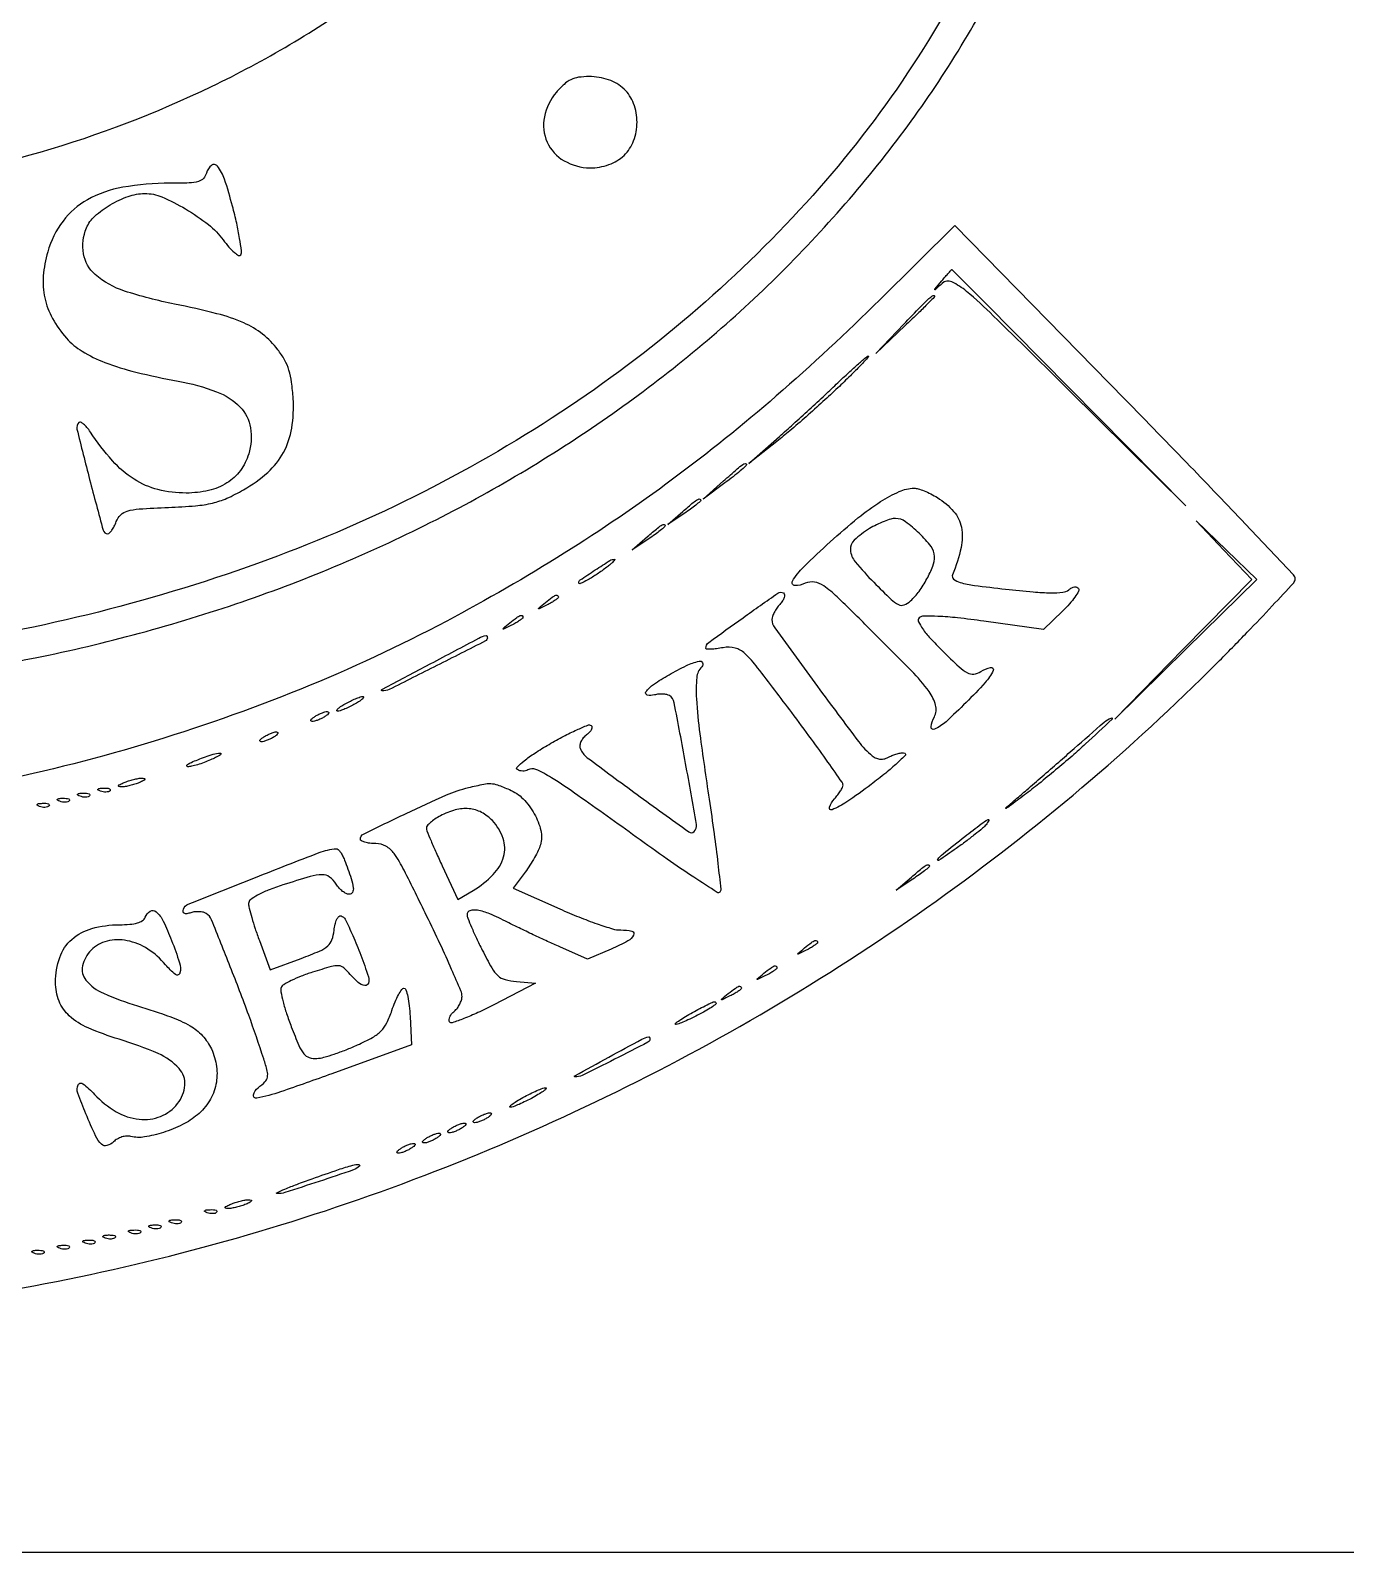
# Model space of a CAD drawing. Extents: x 0 to 312, y -4 to 107.
# Drawn here: x 101.67 to 110.66, y 9.25 to 19.66 of the extents above; entities that cross this region are included whole.
import ezdxf

# ---------------------------------------------------------------- set-up
doc = ezdxf.new("R2010")
doc.units = 0
doc.layers.add('BG_SILKSCREEN_TOP', color=85, linetype='CONTINUOUS')

msp = doc.modelspace()

# ---------------------------------------------------------------- linework, layer by layer
at = {"layer": 'BG_SILKSCREEN_TOP'}
msp.add_lwpolyline([(0.14, 9.25), (0.14, 106.549), (309, 106.549), (309, 9.25)], close=True, dxfattribs=at)
for points in [[(108.157, 20.226, -0.071063), (106.969, 18.478, -0.062718), (105.293, 17.046, -0.059315), (103.22, 16.012, -0.05187), (100.867, 15.433, -0.021043), (100.361, 15.385, -0.00778), (99.645, 15.358, -0.007824), (98.925, 15.354, -0.019703), (98.401, 15.379, -0.065399), (95.503, 16.023, -0.072348), (92.976, 17.384, -0.077521), (91.08, 19.309, -0.094092), (90.013, 21.602, -0.038102)], [(90.161, 20.525, 0.050277), (90.858, 19.261, 0.044907), (91.818, 18.109, 0.043163), (93.008, 17.105, 0.039146), (94.391, 16.284, 0.0178), (95.212, 15.916, 0.02165), (96.006, 15.632, 0.021091), (96.838, 15.413, 0.015504), (97.776, 15.237, 0.010948), (98.091, 15.196, 0.014823), (98.376, 15.173, 0.010023), (98.736, 15.162, 0.002356), (99.339, 15.159, 0.005646), (100.09, 15.166, 0.0166), (100.607, 15.195, 0.01866), (101.087, 15.255, 0.008832), (101.7, 15.367, 0.03313), (103.114, 15.75, 0.034895), (104.44, 16.311, 0.035712), (105.647, 17.037, 0.038595), (106.705, 17.91, 0.039596), (107.614, 18.937, 0.04506), (108.307, 20.053, 0.046039)], [(94.754, 19.966, 0.033719), (95.557, 19.456, 0.032204), (96.433, 19.049, 0.031422), (97.376, 18.75, 0.02878), (98.377, 18.56, 0.02175), (98.837, 18.521, 0.010634), (99.426, 18.508, 0.010634), (100.014, 18.521, 0.02175), (100.474, 18.56, 0.038324), (101.734, 18.824, 0.041532), (102.904, 19.272, 0.042843), (103.95, 19.891, 0.046656)], [(105.262, 19.233, 0.125164), (105.18, 19.065, 0.155979), (105.199, 18.892, 0.158429), (105.314, 18.765, 0.129771), (105.491, 18.716, 0.085431), (105.621, 18.738, 0.109708), (105.724, 18.801, 0.111249), (105.79, 18.901, 0.089802), (105.813, 19.028, 0.089762), (105.79, 19.155, 0.113025), (105.724, 19.255, 0.109911), (105.619, 19.318, 0.081336), (105.486, 19.34, 0.036214), (105.414, 19.335, 0.075304), (105.361, 19.319, 0.073488), (105.314, 19.287, 0.033117), (105.262, 19.233)], [(102.87, 18.68, -0.125438), (102.85, 18.644, -0.136841), (102.815, 18.623, -0.05952), (102.752, 18.613, -0.008522), (102.621, 18.611, 0.042472), (102.298, 18.583, 0.085554), (102.057, 18.498, 0.104619), (101.89, 18.352, 0.09018), (101.785, 18.142, 0.0518), (101.755, 17.977, 0.072427), (101.765, 17.827, 0.073093), (101.818, 17.687, 0.053896), (101.913, 17.552, 0.077859), (102.021, 17.462, 0.043171), (102.176, 17.386, 0.032077), (102.388, 17.32, 0.013924), (102.677, 17.258, -0.042612), (102.939, 17.186, -0.112544), (103.101, 17.081, -0.156167), (103.171, 16.939, -0.110233), (103.159, 16.76, -0.08861), (103.102, 16.647, -0.092424), (103.01, 16.562, -0.083111), (102.885, 16.511, -0.05671), (102.732, 16.493, -0.061583), (102.539, 16.517, -0.080726), (102.376, 16.587, -0.069966), (102.228, 16.714, -0.034715), (102.077, 16.91, 0.027981), (102.053, 16.942, 0.047465), (102.03, 16.965, 0.064948), (102.01, 16.977, 0.306423), (101.998, 16.975, 0.26881), (101.985, 16.93, 0.002592), (102.072, 16.585, 0.002352), (102.164, 16.239, 0.338472), (102.195, 16.215, 0.202394), (102.208, 16.22, 0.039583), (102.224, 16.239, 0.036297), (102.24, 16.266, 0.026636), (102.254, 16.298, -0.107165), (102.284, 16.344, -0.129576), (102.329, 16.37, -0.050299), (102.411, 16.384, -0.00507), (102.61, 16.395, 0.009879), (102.796, 16.406, 0.036926), (102.912, 16.425, 0.047006), (103.009, 16.457, 0.023885), (103.124, 16.515, 0.054854), (103.289, 16.634, 0.085159), (103.397, 16.771, 0.085045), (103.453, 16.937, 0.054569), (103.463, 17.14, 0.019175), (103.452, 17.25, 0.042039), (103.434, 17.333, 0.049171), (103.404, 17.403, 0.037625), (103.358, 17.473, 0.064277), (103.254, 17.579, 0.061947), (103.125, 17.656, 0.041821), (102.942, 17.719, 0.012502), (102.652, 17.785, -0.029404), (102.31, 17.874, -0.099492), (102.11, 17.987, -0.173957), (102.03, 18.129, -0.141573), (102.05, 18.305, -0.111589), (102.107, 18.386, -0.049739), (102.213, 18.463, -0.049048), (102.336, 18.521, -0.082202), (102.448, 18.541, -0.104513), (102.566, 18.517, -0.032182), (102.728, 18.435, -0.032938), (102.884, 18.328, -0.069528), (102.985, 18.223, 0.021418), (103.024, 18.174, 0.03971), (103.061, 18.138, 0.055755), (103.09, 18.118, 0.391866), (103.105, 18.122, 0.173494), (103.11, 18.148, 0.008644), (103.097, 18.234, 0.013078), (103.077, 18.337, 0.009011), (103.048, 18.454, 0.015709), (102.994, 18.638, 0.086697), (102.945, 18.728, 0.416721), (102.905, 18.733, 0.161692), (102.87, 18.68)], [(100.831, 10.939, 0.041628), (103.303, 11.467, 0.040763), (105.672, 12.4, 0.040793), (107.857, 13.704, 0.041842), (109.781, 15.335, 0.003478), (109.984, 15.542, 0.005485), (110.155, 15.722, 0.001693), (110.301, 15.88, 0.187479), (110.311, 15.906, 0.191411), (110.3, 15.933), (109.969, 16.283, 0.002531), (109.594, 16.675, 0.001558), (109.148, 17.134), (107.986, 18.323), (107.473, 17.815, -0.016233), (106.765, 17.157, -0.01941), (106.056, 16.587, -0.019734), (105.315, 16.081, -0.017878), (104.512, 15.618, -0.025858), (103.516, 15.153, -0.023374), (102.444, 14.776, -0.023317), (101.338, 14.501, -0.025356)], [(108.766, 17.213), (109.564, 16.406), (108.765, 17.197, 0.001209), (108.248, 17.705, 0.018904), (108.065, 17.872, 0.066766), (107.964, 17.936, 0.300942), (107.898, 17.926, -0.000449), (107.85, 17.882, -0.598162), (107.848, 17.883, -0.213647), (107.849, 17.886), (107.896, 17.943, -0.002535), (107.921, 17.973, -0.004088), (107.943, 17.998, -0.000873), (107.962, 18.02, -0.214961), (107.964, 18.021, -0.199774), (107.967, 18.02), (108.201, 17.784), (108.766, 17.213)], [(107.846, 17.837, -0.198037), (107.843, 17.831, -0.000842), (107.787, 17.775, -0.003901), (107.723, 17.711, -0.00243), (107.646, 17.638), (107.446, 17.448), (107.636, 17.647, -0.002081), (107.752, 17.768, -0.0166), (107.807, 17.822, -0.050697), (107.836, 17.843, -0.580624), (107.846, 17.837)], [(107.185, 17.212, -0.005707), (107.084, 17.119, -0.004014), (106.969, 17.015, -0.004049), (106.857, 16.918, -0.008478), (106.768, 16.845), (106.578, 16.694), (106.787, 16.88, 0.002452), (106.88, 16.964, 0.001501), (106.99, 17.064, 0.001505), (107.098, 17.164, 0.002679), (107.186, 17.247, -0.004359), (107.26, 17.317, -0.006776), (107.326, 17.376, -0.002553), (107.383, 17.425, -0.185113), (107.394, 17.429, -0.64937), (107.396, 17.424, -0.002417), (107.34, 17.365, -0.006532), (107.271, 17.295, -0.003691), (107.185, 17.212)], [(106.561, 16.687, -0.216441), (106.557, 16.678, -0.004032), (106.518, 16.644, -0.009102), (106.47, 16.605, -0.005864), (106.413, 16.562), (106.266, 16.452), (106.405, 16.576, -0.002243), (106.497, 16.658, -0.025968), (106.536, 16.688, -0.139909), (106.553, 16.694, -0.432247), (106.561, 16.687)], [(106.248, 16.443, -0.220564), (106.244, 16.435, -0.007741), (106.215, 16.411, -0.013086), (106.179, 16.383, -0.008631), (106.136, 16.354), (106.023, 16.279), (106.127, 16.368, -0.003364), (106.197, 16.428, -0.0361), (106.228, 16.45, -0.203857), (106.242, 16.452, -0.342089), (106.248, 16.443)], [(107.866, 16.462, -0.077626), (107.977, 16.368, -0.13057), (108.03, 16.259, -0.105713), (108.028, 16.12, -0.039981), (107.969, 15.935, 0.330762), (107.977, 15.905, 0.104059), (108.021, 15.882, 0.033597), (108.119, 15.862, 0.004359), (108.332, 15.836, 0.005633), (108.521, 15.817, 0.020214), (108.643, 15.811, 0.029142), (108.723, 15.815, 0.147685), (108.764, 15.832, -0.056723), (108.784, 15.845, -0.084218), (108.803, 15.851, -0.111514), (108.82, 15.849, -0.177582), (108.831, 15.841, -0.271296), (108.831, 15.822, -0.027112), (108.806, 15.782, -0.02819), (108.769, 15.735, -0.018485), (108.721, 15.685), (108.592, 15.56), (108.184, 15.617, 0.00627), (108.003, 15.64, 0.015644), (107.87, 15.65, 0.01464), (107.774, 15.652, 0.196713), (107.742, 15.639, 0.311987), (107.737, 15.613, 0.047089), (107.764, 15.566, 0.032815), (107.817, 15.501, 0.011991), (107.899, 15.416, 0.007195), (108.014, 15.305, 0.062862), (108.071, 15.264, 0.154701), (108.115, 15.255, 0.111346), (108.162, 15.272, -0.085383), (108.23, 15.3, -0.623414), (108.247, 15.279, -0.073475), (108.192, 15.197, -0.012628), (108.062, 15.061, -0.011921), (107.925, 14.93, -0.078978), (107.845, 14.878, -0.586356), (107.823, 14.895, -0.091086), (107.845, 14.963, 0.190769), (107.854, 15.043, 0.092996), (107.809, 15.136, 0.034903), (107.688, 15.278, 0.004193), (107.398, 15.57, 0.00346), (107.181, 15.783, 0.038932), (107.089, 15.859, 0.116124), (107.025, 15.884, 0.14514), (106.963, 15.876, -0.115788), (106.891, 15.861, -0.571379), (106.875, 15.89, -0.063747), (106.952, 15.988, -0.009613), (107.133, 16.159, -0.013143), (107.323, 16.323, -0.029247), (107.478, 16.435, -0.038726), (107.605, 16.503, -0.097945), (107.707, 16.526, -0.080414), (107.734, 16.522, -0.021292), (107.775, 16.508, -0.021039), (107.821, 16.487, -0.020235), (107.866, 16.462)], [(106.005, 16.27, -0.220564), (106.001, 16.261, -0.007741), (105.972, 16.237, -0.013086), (105.936, 16.21, -0.008631), (105.893, 16.18), (105.78, 16.105), (105.884, 16.195, -0.003364), (105.954, 16.254, -0.0361), (105.985, 16.276, -0.203857), (105.999, 16.278, -0.342089), (106.005, 16.27)], [(107.402, 16.25, 0.049507), (107.298, 16.171, 0.230184), (107.271, 16.103, 0.15555), (107.305, 16.022, 0.020589), (107.431, 15.883, 0.005729), (107.549, 15.766, 0.074949), (107.6, 15.73, 0.21211), (107.638, 15.728, 0.092516), (107.682, 15.756, 0.052145), (107.741, 15.821, 0.033532), (107.794, 15.906, 0.033623), (107.834, 15.993, 0.089824), (107.846, 16.06, 0.164384), (107.823, 16.127, 0.036808), (107.742, 16.218, 0.037009), (107.648, 16.297, 0.15779), (107.579, 16.319, 0.071207), (107.547, 16.315, 0.021903), (107.501, 16.299, 0.021423), (107.45, 16.276, 0.021964), (107.402, 16.25)], [(105.606, 15.986, -0.016709), (105.541, 15.939, -0.021632), (105.477, 15.9, -0.018332), (105.425, 15.874, -0.546554), (105.415, 15.881, -0.248721), (105.425, 15.899, -0.003958), (105.527, 15.967, -0.005493), (105.628, 16.032, -0.14801), (105.658, 16.04, -0.59667), (105.66, 16.036, -0.03901), (105.65, 16.024, -0.025007), (105.632, 16.006, -0.011799), (105.606, 15.986)], [(105.276, 15.782, -0.225612), (105.272, 15.774, -0.019607), (105.253, 15.76, -0.022763), (105.228, 15.744, -0.015626), (105.198, 15.728, -0.000925), (105.144, 15.702, -0.374074), (105.14, 15.703, -0.387312), (105.141, 15.707, -0.000942), (105.187, 15.745, -0.008125), (105.234, 15.781, -0.060107), (105.258, 15.795, -0.258976), (105.27, 15.793, -0.244708), (105.276, 15.782)], [(106.789, 15.732, 0.03123), (106.768, 15.705, 0.030435), (106.751, 15.677, 0.031907), (106.738, 15.65, 0.090598), (106.735, 15.629, 0.158778), (106.754, 15.571, 0.001265), (107.046, 15.171, 0.002705), (107.327, 14.794, 0.061736), (107.421, 14.697, 0.063042), (107.449, 14.68, 0.093397), (107.477, 14.673, 0.087445), (107.506, 14.677, 0.049184), (107.54, 14.691, -0.033741), (107.568, 14.704, -0.033715), (107.598, 14.713, -0.03572), (107.625, 14.717, -0.100488), (107.643, 14.714, -0.552929), (107.647, 14.701, -0.013038), (107.591, 14.647, -0.016534), (107.513, 14.579, -0.008997), (107.413, 14.501, -0.011306), (107.246, 14.381, -0.057226), (107.146, 14.328, -0.644086), (107.128, 14.345, -0.097527), (107.163, 14.403, 0.020707), (107.185, 14.43, 0.024077), (107.204, 14.457, 0.024077), (107.217, 14.481, 0.115558), (107.221, 14.496, 0.153754), (107.214, 14.516, 0.001274), (107.118, 14.654, 0.004385), (107.005, 14.811, 0.002788), (106.871, 14.992, 0.002491), (106.637, 15.299, 0.039609), (106.549, 15.397, 0.128799), (106.483, 15.433, 0.108299), (106.402, 15.436, -0.013623), (106.356, 15.428, -0.023326), (106.318, 15.425, -0.020458), (106.289, 15.425, -0.401339), (106.283, 15.431, -0.238971), (106.304, 15.472, -0.003163), (106.538, 15.641, -0.002823), (106.776, 15.809, -0.298992), (106.814, 15.81, -0.239354), (106.821, 15.798, -0.09647), (106.819, 15.779, -0.066661), (106.808, 15.756, -0.040553), (106.789, 15.732)], [(105.033, 15.643, -0.225612), (105.029, 15.635, -0.019607), (105.01, 15.621, -0.022763), (104.985, 15.605, -0.015626), (104.955, 15.589, -0.000925), (104.901, 15.563, -0.374074), (104.897, 15.564, -0.387312), (104.898, 15.568, -0.000942), (104.944, 15.606, -0.008125), (104.991, 15.642, -0.060107), (105.015, 15.656, -0.258976), (105.027, 15.655, -0.244708), (105.033, 15.643)], [(104.79, 15.504, -0.282326), (104.777, 15.482, -0.000737), (104.444, 15.313, -0.001274), (104.119, 15.15, -0.132958), (104.07, 15.141, -0.75406), (104.069, 15.149), (104.404, 15.327, -0.000733), (104.732, 15.501, -0.071067), (104.781, 15.519, -0.203939), (104.785, 15.518, -0.11329), (104.788, 15.515, -0.079848), (104.789, 15.51, -0.049625), (104.79, 15.504)], [(106.255, 15.305, 0.176363), (106.221, 15.232, 0.035812), (106.219, 15.086, 0.020004), (106.242, 14.846, 0.003608), (106.306, 14.401, -0.003569), (106.34, 14.164, -0.005703), (106.366, 13.96, -0.00161), (106.385, 13.784, -0.226869), (106.379, 13.764, -0.353937), (106.361, 13.763, -0.00178), (106.202, 13.866, -0.006632), (106.02, 13.99, -0.004023), (105.808, 14.141, 0.001776), (105.409, 14.426, 0.015609), (105.228, 14.547, 0.03199), (105.121, 14.604, 0.250343), (105.067, 14.6, -0.088333), (105.051, 14.594, -0.059639), (105.032, 14.592, -0.058032), (105.012, 14.595, -0.071269), (104.995, 14.603, -0.4875), (104.993, 14.62, -0.025741), (105.041, 14.662, -0.023972), (105.114, 14.715, -0.012043), (105.212, 14.775, -0.010224), (105.312, 14.831, -0.015513), (105.401, 14.874, -0.010145), (105.476, 14.906, -0.237524), (105.499, 14.904, -0.237464), (105.505, 14.893, -0.133326), (105.502, 14.878, -0.08142), (105.489, 14.859, -0.043233), (105.468, 14.84, 0.059849), (105.446, 14.819, 0.064689), (105.43, 14.794, 0.072953), (105.422, 14.769, 0.129984), (105.424, 14.748, 0.141733), (105.473, 14.684, 0.002697), (105.813, 14.433, 0.001536), (106.167, 14.176, 0.36777), (106.203, 14.179, 0.24412), (106.219, 14.228, 0.001942), (106.145, 14.645, 0.002138), (106.067, 15.06, 0.21015), (106.034, 15.108, 0.086715), (106.016, 15.115, 0.038477), (105.989, 15.119, 0.036581), (105.96, 15.118, 0.040833), (105.932, 15.113, -0.119123), (105.883, 15.112, -0.539351), (105.874, 15.134, -0.087005), (105.926, 15.185, -0.019205), (106.032, 15.251, -0.018354), (106.15, 15.313, -0.051804), (106.238, 15.344, -0.36532), (106.261, 15.333, -0.308065), (106.255, 15.305)], [(103.887, 15.052, -0.015626), (103.852, 15.033, -0.017289), (103.816, 15.017, -0.016892), (103.785, 15.005, -0.080199), (103.766, 15.002, -0.467126), (103.762, 15.007, -0.159422), (103.767, 15.017, -0.044531), (103.787, 15.033, -0.015971), (103.818, 15.052, -0.015626), (103.854, 15.071, -0.017289), (103.889, 15.087, -0.016892), (103.921, 15.099, -0.080199), (103.939, 15.102, -0.467126), (103.944, 15.097, -0.159422), (103.938, 15.087, -0.044531), (103.918, 15.071, -0.015971), (103.887, 15.052)], [(103.679, 14.965, -0.026767), (103.657, 14.952, -0.024204), (103.632, 14.941, -0.024968), (103.609, 14.934, -0.067616), (103.592, 14.932, -0.19034), (103.584, 14.935, -0.335454), (103.583, 14.941, -0.102784), (103.592, 14.952, -0.027797), (103.61, 14.965, -0.026767), (103.632, 14.978, -0.024204), (103.657, 14.989, -0.024968), (103.679, 14.997, -0.067616), (103.696, 14.999, -0.19034), (103.704, 14.996, -0.335454), (103.706, 14.989, -0.102784), (103.697, 14.978, -0.027797), (103.679, 14.965)], [(108.879, 14.778, -0.007758), (108.787, 14.695, -0.004551), (108.674, 14.6, -0.004551), (108.56, 14.506, -0.007732), (108.462, 14.43, -0.001165), (108.359, 14.352, -0.043635), (108.335, 14.337, -0.881541), (108.333, 14.34, -0.003002), (108.4, 14.398, 0.00158), (108.477, 14.464, 0.00062), (108.582, 14.555, 0.000615), (108.695, 14.654, 0.000768), (108.8, 14.746, -0.001894), (109.005, 14.926, -0.083019), (109.054, 14.955, -0.829244), (109.06, 14.947, -0.002457), (108.879, 14.778)], [(103.332, 14.826, -0.026767), (103.309, 14.813, -0.024204), (103.285, 14.803, -0.024968), (103.262, 14.795, -0.067616), (103.245, 14.793, -0.19034), (103.237, 14.796, -0.335454), (103.236, 14.803, -0.102784), (103.244, 14.813, -0.027797), (103.262, 14.826, -0.026767), (103.285, 14.839, -0.024204), (103.309, 14.85, -0.024968), (103.332, 14.858, -0.067616), (103.349, 14.86, -0.19034), (103.357, 14.857, -0.335454), (103.358, 14.85, -0.102784), (103.35, 14.839, -0.027797), (103.332, 14.826)], [(102.898, 14.669, -0.017608), (102.854, 14.651, -0.017254), (102.809, 14.635, -0.017429), (102.768, 14.625, -0.0603), (102.742, 14.622, -0.40102), (102.736, 14.628, -0.253164), (102.74, 14.637, -0.045292), (102.767, 14.652, -0.013737), (102.811, 14.67, -0.010311), (102.915, 14.708, -0.085405), (102.964, 14.715, -0.764012), (102.967, 14.704, -0.02203), (102.898, 14.669)], [(102.211, 14.458, -0.126454), (102.2, 14.451, -0.060344), (102.183, 14.449, -0.054149), (102.164, 14.45, -0.051402), (102.145, 14.455, -0.054075), (102.13, 14.463, -0.470618), (102.13, 14.469, -0.168742), (102.14, 14.474, -0.018895), (102.166, 14.476, -0.028487), (102.19, 14.476, -0.077126), (102.207, 14.472, -0.208169), (102.213, 14.466, -0.29694), (102.211, 14.458)], [(102.412, 14.514, -0.023182), (102.381, 14.502, -0.018092), (102.347, 14.493, -0.018433), (102.315, 14.486, -0.04179), (102.29, 14.484, -0.055165), (102.273, 14.486, -0.50711), (102.27, 14.492, -0.145149), (102.28, 14.501, -0.015364), (102.307, 14.514, -0.023182), (102.338, 14.525, -0.018092), (102.372, 14.535, -0.018433), (102.404, 14.542, -0.04179), (102.429, 14.544, -0.055165), (102.446, 14.542, -0.50711), (102.449, 14.536, -0.145149), (102.44, 14.527, -0.015364), (102.412, 14.514)], [(104.941, 14.466, -0.099941), (105.034, 14.403, -0.066972), (105.111, 14.301, -0.06919), (105.156, 14.186, -0.132647), (105.153, 14.088, -0.039574), (105.138, 14.05, -0.015059), (105.112, 14.001, -0.014801), (105.081, 13.949, -0.017555), (105.048, 13.902), (104.967, 13.793), (105.286, 13.65, 0.010337), (105.416, 13.595, 0.012266), (105.54, 13.548, 0.011127), (105.646, 13.514, 0.073449), (105.702, 13.506, -0.057559), (105.778, 13.498, -0.487608), (105.79, 13.471, -0.156511), (105.751, 13.431, -0.018206), (105.636, 13.376), (105.475, 13.307), (105.286, 13.39, -0.003901), (105.202, 13.428, -0.002426), (105.103, 13.474, -0.002435), (105.007, 13.52, -0.004398), (104.928, 13.559, 0.017259), (104.807, 13.616, 0.054898), (104.722, 13.641, 0.123927), (104.671, 13.638, 0.325359), (104.651, 13.61, 0.095593), (104.656, 13.587, 0.006213), (104.682, 13.525, 0.008867), (104.715, 13.45, 0.006488), (104.755, 13.369, 0.011664), (104.82, 13.247, 0.078113), (104.863, 13.193, 0.121279), (104.911, 13.167, 0.044793), (104.989, 13.153), (105.12, 13.142), (104.835, 12.995, -0.010394), (104.725, 12.941, -0.016971), (104.629, 12.9, -0.010983), (104.55, 12.872, -0.348256), (104.532, 12.878, -0.168078), (104.529, 12.893, -0.077837), (104.534, 12.912, -0.063883), (104.546, 12.933, -0.049954), (104.565, 12.952, 0.056718), (104.585, 12.972, 0.043442), (104.601, 12.999, 0.044531), (104.613, 13.027, 0.075085), (104.617, 13.051, 0.10025), (104.609, 13.09, 0.003277), (104.546, 13.237, 0.006157), (104.468, 13.409, 0.004228), (104.375, 13.603, 0.002954), (104.221, 13.915, 0.036563), (104.153, 14.028, 0.110578), (104.097, 14.079, 0.130219), (104.028, 14.097, -0.02588), (103.987, 14.099, -0.04096), (103.953, 14.106, -0.049529), (103.929, 14.115, -0.28366), (103.922, 14.126, -0.285787), (103.944, 14.162, -0.002692), (104.236, 14.303, -0.00802), (104.51, 14.429, -0.045252), (104.662, 14.48, -0.007845), (104.766, 14.503, -0.063423), (104.814, 14.507, -0.073782), (104.859, 14.498, -0.01251), (104.941, 14.466)], [(101.795, 14.354, -0.126454), (101.783, 14.347, -0.060344), (101.766, 14.344, -0.054149), (101.747, 14.346, -0.051402), (101.728, 14.351, -0.054075), (101.714, 14.359, -0.470618), (101.713, 14.365, -0.168742), (101.723, 14.37, -0.018895), (101.749, 14.372, -0.028487), (101.773, 14.372, -0.077126), (101.79, 14.368, -0.208169), (101.796, 14.362, -0.29694), (101.795, 14.354)], [(101.933, 14.389, -0.126454), (101.922, 14.382, -0.060344), (101.905, 14.379, -0.054149), (101.886, 14.38, -0.051402), (101.867, 14.386, -0.054075), (101.852, 14.394, -0.470618), (101.852, 14.4, -0.168742), (101.862, 14.405, -0.018895), (101.888, 14.407, -0.028487), (101.912, 14.406, -0.077126), (101.929, 14.403, -0.208169), (101.935, 14.396, -0.29694), (101.933, 14.389)], [(102.072, 14.423, -0.126454), (102.061, 14.417, -0.060344), (102.044, 14.414, -0.054149), (102.025, 14.415, -0.051402), (102.006, 14.421, -0.054075), (101.991, 14.428, -0.470618), (101.991, 14.435, -0.168742), (102.001, 14.44, -0.018895), (102.027, 14.442, -0.028487), (102.051, 14.441, -0.077126), (102.068, 14.437, -0.208169), (102.074, 14.431, -0.29694), (102.072, 14.423)], [(104.469, 14.286, 0.022383), (104.432, 14.264, 0.03002), (104.401, 14.24, 0.030483), (104.379, 14.219, 0.187723), (104.373, 14.204, 0.094638), (104.377, 14.184, 0.003844), (104.405, 14.116, 0.006602), (104.44, 14.035, 0.004621), (104.481, 13.945), (104.588, 13.715), (104.692, 13.776, 0.066012), (104.83, 13.885, 0.126502), (104.901, 14.006, 0.150165), (104.897, 14.132, 0.107796), (104.825, 14.254, 0.083111), (104.75, 14.31, 0.099166), (104.665, 14.335, 0.089991), (104.571, 14.327, 0.056977), (104.469, 14.286)], [(108.199, 14.226, -0.04464), (108.175, 14.201, -0.007235), (108.123, 14.16, -0.007933), (108.061, 14.112, -0.006903), (107.995, 14.064, -0.005629), (107.874, 13.981, -0.838178), (107.868, 13.988, -0.066205), (107.905, 14.027, -0.002967), (108.054, 14.145, -0.003089), (108.165, 14.231, -0.035672), (108.212, 14.261, -0.733519), (108.218, 14.255, -0.060274), (108.199, 14.226)], [(103.814, 13.984, -0.006947), (103.859, 13.858, -0.048843), (103.874, 13.795, -0.161239), (103.868, 13.763, -0.273081), (103.846, 13.75, -0.116986), (103.825, 13.755, -0.048633), (103.801, 13.77, -0.044579), (103.777, 13.793, -0.043565), (103.757, 13.819, 0.092934), (103.712, 13.868, 0.165975), (103.661, 13.884, 0.067958), (103.58, 13.872, 0.006807), (103.393, 13.814, 0.014409), (103.293, 13.778, 0.031204), (103.22, 13.744, 0.038241), (103.171, 13.712, 0.234368), (103.158, 13.686, 0.06305), (103.162, 13.656, 0.007841), (103.18, 13.591, 0.009146), (103.203, 13.515, 0.007457), (103.232, 13.434), (103.305, 13.233), (103.518, 13.312, 0.011035), (103.643, 13.362, 0.076419), (103.699, 13.397, 0.132842), (103.728, 13.438, 0.059534), (103.742, 13.504, -0.031784), (103.749, 13.545, -0.054714), (103.761, 13.579, -0.079742), (103.775, 13.599, -0.290262), (103.79, 13.603, -0.199121), (103.818, 13.579, -0.01035), (103.87, 13.469, -0.015574), (103.925, 13.335, -0.012091), (103.977, 13.186, -0.147676), (103.977, 13.143, -0.372533), (103.953, 13.127, -0.143323), (103.907, 13.148, -0.047399), (103.853, 13.202, 0.043499), (103.81, 13.247, 0.166172), (103.774, 13.262, 0.084403), (103.724, 13.256, 0.006536), (103.594, 13.217, 0.016089), (103.518, 13.19, 0.021707), (103.45, 13.16, 0.019476), (103.398, 13.132, 0.169075), (103.381, 13.112, 0.142677), (103.379, 13.084, 0.012916), (103.394, 13.016, 0.015932), (103.418, 12.934, 0.01179), (103.45, 12.845, 0.009312), (103.502, 12.716, 0.070177), (103.536, 12.659, 0.149616), (103.573, 12.634, 0.092754), (103.625, 12.628, 0.048173), (103.672, 12.636, 0.013488), (103.744, 12.658, 0.013475), (103.824, 12.687, 0.013802), (103.902, 12.72, 0.018935), (104.006, 12.772, 0.070374), (104.064, 12.816, 0.082993), (104.103, 12.871, 0.032942), (104.138, 12.956, -0.017717), (104.159, 13.014, -0.026326), (104.183, 13.063, -0.024391), (104.205, 13.1, -0.24879), (104.22, 13.108, -0.328295), (104.233, 13.098, -0.022038), (104.246, 13.051, -0.024872), (104.256, 12.988, -0.015395), (104.262, 12.914), (104.272, 12.72), (103.727, 12.523, -0.00432), (103.377, 12.4, -0.035615), (103.214, 12.357, -0.544906), (103.192, 12.379, -0.173427), (103.224, 12.428, 0.035659), (103.27, 12.468, 0.148791), (103.287, 12.5, 0.110834), (103.286, 12.542, 0.015683), (103.262, 12.625, 0.009229), (103.159, 12.924, 0.006615), (103.033, 13.255, 0.002112), (102.905, 13.576, 0.157271), (102.869, 13.618, 0.084737), (102.849, 13.627, 0.042765), (102.821, 13.631, 0.040855), (102.791, 13.63, 0.047915), (102.763, 13.624, -0.036402), (102.736, 13.617, -0.150245), (102.719, 13.62, -0.261986), (102.711, 13.63, -0.107315), (102.713, 13.648, -0.220486), (102.746, 13.683, -0.001117), (103.205, 13.865, -0.002592), (103.641, 14.035, -0.075756), (103.758, 14.061, -0.208023), (103.77, 14.056, -0.045169), (103.786, 14.039, -0.039919), (103.801, 14.014, -0.029002), (103.814, 13.984)], [(107.811, 13.943, -0.220564), (107.807, 13.935, -0.007741), (107.778, 13.911, -0.013086), (107.741, 13.883, -0.008631), (107.698, 13.854), (107.585, 13.779), (107.689, 13.868, -0.003364), (107.76, 13.928, -0.0361), (107.79, 13.95, -0.203857), (107.804, 13.952, -0.342089), (107.811, 13.943)], [(102.632, 13.435, -0.015591), (102.686, 13.282, -0.13881), (102.689, 13.212, -0.546226), (102.658, 13.202, -0.052154), (102.591, 13.268, 0.077969), (102.469, 13.376, 0.094391), (102.328, 13.433, 0.108666), (102.191, 13.43, 0.137432), (102.082, 13.368, 0.141627), (102.023, 13.261, 0.233071), (102.046, 13.163, 0.116712), (102.167, 13.073, 0.029492), (102.398, 12.987, -0.011511), (102.626, 12.912, -0.046533), (102.758, 12.851, -0.075146), (102.843, 12.783, -0.074874), (102.904, 12.693, -0.078566), (102.939, 12.572, -0.085229), (102.935, 12.45, -0.085651), (102.89, 12.337, -0.080366), (102.808, 12.242, -0.059249), (102.707, 12.176, -0.037136), (102.576, 12.122, -0.037171), (102.446, 12.091, -0.105757), (102.354, 12.095, 0.084174), (102.325, 12.097, 0.055055), (102.292, 12.091, 0.053699), (102.261, 12.077, 0.06777), (102.235, 12.058, -0.126906), (102.19, 12.032, -0.274296), (102.153, 12.041, -0.086236), (102.113, 12.098, -0.008792), (102.046, 12.249, -0.016006), (101.991, 12.39, -0.192117), (101.994, 12.448, -0.492424), (102.026, 12.455, -0.03541), (102.105, 12.382, 0.074256), (102.252, 12.264, 0.104451), (102.41, 12.212, 0.123086), (102.557, 12.232, 0.131945), (102.673, 12.319, 0.148479), (102.723, 12.445, 0.206512), (102.684, 12.558, 0.106432), (102.54, 12.661, 0.028234), (102.273, 12.759, -0.026989), (102.061, 12.837, -0.081951), (101.933, 12.919, -0.117561), (101.863, 13.019, -0.093176), (101.839, 13.149, -0.083862), (101.867, 13.318, -0.126555), (101.95, 13.442, -0.117535), (102.087, 13.516, -0.066249), (102.275, 13.542, 0.021034), (102.347, 13.545, 0.05106), (102.398, 13.554, 0.075471), (102.433, 13.57, 0.154942), (102.451, 13.594, -0.170035), (102.486, 13.634, -0.322712), (102.526, 13.631, -0.100668), (102.575, 13.567, -0.020406), (102.632, 13.435)], [(107.047, 13.421, -0.225612), (107.043, 13.413, -0.019607), (107.024, 13.399, -0.022763), (106.999, 13.383, -0.015626), (106.969, 13.367, -0.000925), (106.915, 13.341, -0.374074), (106.911, 13.342, -0.387312), (106.912, 13.346, -0.000942), (106.958, 13.383, -0.008125), (107.005, 13.42, -0.060107), (107.029, 13.434, -0.258976), (107.041, 13.432, -0.244708), (107.047, 13.421)], [(106.769, 13.248, -0.225612), (106.765, 13.239, -0.019607), (106.746, 13.225, -0.022763), (106.721, 13.209, -0.015626), (106.691, 13.194, -0.000925), (106.637, 13.168, -0.374074), (106.633, 13.169, -0.387312), (106.634, 13.172, -0.000942), (106.68, 13.21, -0.008125), (106.727, 13.246, -0.060107), (106.751, 13.26, -0.258976), (106.764, 13.259, -0.244708), (106.769, 13.248)], [(106.526, 13.109, -0.225612), (106.522, 13.101, -0.019607), (106.503, 13.086, -0.022763), (106.478, 13.07, -0.015626), (106.448, 13.055, -0.000925), (106.394, 13.029, -0.374074), (106.39, 13.03, -0.387312), (106.391, 13.034, -0.000942), (106.437, 13.071, -0.008125), (106.484, 13.107, -0.060107), (106.508, 13.121, -0.258976), (106.52, 13.12, -0.244708), (106.526, 13.109)], [(106.353, 13.004, -0.249087), (106.348, 12.995, -0.00802), (106.312, 12.971, -0.013728), (106.267, 12.945, -0.008897), (106.214, 12.917, -0.009255), (106.16, 12.891, -0.016573), (106.116, 12.872, -0.012039), (106.08, 12.859, -0.511451), (106.075, 12.863, -0.242115), (106.08, 12.872, -0.009259), (106.113, 12.895, -0.014788), (106.155, 12.921, -0.009678), (106.205, 12.949, -0.001431), (106.304, 13.001, -0.030592), (106.334, 13.014, -0.207445), (106.347, 13.014, -0.284928), (106.353, 13.004)], [(105.901, 12.761, -0.280993), (105.888, 12.739, -0.001497), (105.659, 12.622, -0.002539), (105.437, 12.511, -0.131426), (105.39, 12.502, -0.75031), (105.388, 12.51, -0.000842), (105.62, 12.637, -0.001436), (105.846, 12.759, -0.074756), (105.893, 12.776, -0.202267), (105.896, 12.775, -0.112778), (105.899, 12.772, -0.079909), (105.901, 12.767, -0.04998), (105.901, 12.761)], [(105.103, 12.361, -0.011044), (105.054, 12.336, -0.013545), (105.007, 12.314, -0.012022), (104.967, 12.298, -0.088852), (104.946, 12.294, -0.623541), (104.944, 12.3, -0.064448), (104.958, 12.314, -0.027029), (104.989, 12.335, -0.011245), (105.033, 12.361, -0.011044), (105.082, 12.386, -0.013545), (105.129, 12.408, -0.012022), (105.169, 12.424, -0.088852), (105.189, 12.428, -0.623541), (105.192, 12.422, -0.064448), (105.178, 12.408, -0.027029), (105.147, 12.387, -0.011245), (105.103, 12.361)], [(104.617, 12.153, -0.026767), (104.594, 12.14, -0.024204), (104.57, 12.129, -0.024968), (104.547, 12.121, -0.067616), (104.53, 12.119, -0.19034), (104.522, 12.122, -0.335454), (104.52, 12.129, -0.102784), (104.529, 12.14, -0.027797), (104.547, 12.153, -0.026767), (104.57, 12.166, -0.024204), (104.594, 12.176, -0.024968), (104.617, 12.184, -0.067616), (104.634, 12.186, -0.19034), (104.642, 12.183, -0.335454), (104.643, 12.176, -0.102784), (104.634, 12.166, -0.027797), (104.617, 12.153)], [(104.79, 12.222, -0.026767), (104.768, 12.209, -0.024204), (104.743, 12.198, -0.024968), (104.72, 12.191, -0.067616), (104.703, 12.188, -0.19034), (104.695, 12.192, -0.335454), (104.694, 12.198, -0.102784), (104.703, 12.209, -0.027797), (104.721, 12.222, -0.026767), (104.743, 12.235, -0.024204), (104.768, 12.246, -0.024968), (104.791, 12.253, -0.067616), (104.807, 12.256, -0.19034), (104.816, 12.253, -0.335454), (104.817, 12.246, -0.102784), (104.808, 12.235, -0.027797), (104.79, 12.222)], [(104.443, 12.083, -0.026767), (104.42, 12.07, -0.024204), (104.396, 12.059, -0.024968), (104.373, 12.052, -0.067616), (104.356, 12.05, -0.19034), (104.348, 12.053, -0.335454), (104.347, 12.059, -0.102784), (104.356, 12.07, -0.027797), (104.373, 12.083, -0.026767), (104.396, 12.096, -0.024204), (104.42, 12.107, -0.024968), (104.443, 12.115, -0.067616), (104.46, 12.117, -0.19034), (104.468, 12.114, -0.335454), (104.469, 12.107, -0.102784), (104.461, 12.096, -0.027797), (104.443, 12.083)], [(104.269, 12.014, -0.026767), (104.247, 12.001, -0.024204), (104.222, 11.99, -0.024968), (104.199, 11.982, -0.067616), (104.182, 11.98, -0.19034), (104.174, 11.983, -0.335454), (104.173, 11.99, -0.102784), (104.182, 12.001, -0.027797), (104.2, 12.014, -0.026767), (104.222, 12.027, -0.024204), (104.247, 12.038, -0.024968), (104.27, 12.045, -0.067616), (104.287, 12.047, -0.19034), (104.295, 12.044, -0.335454), (104.296, 12.038, -0.102784), (104.287, 12.027, -0.027797), (104.269, 12.014)], [(103.916, 11.892, -0.114152), (103.875, 11.866, -0.002265), (103.64, 11.787, -0.002592), (103.407, 11.711, -0.096329), (103.352, 11.704, -0.772783), (103.351, 11.71, -0.009473), (103.407, 11.735, -0.009639), (103.488, 11.767, -0.004795), (103.592, 11.805, -0.003006), (103.773, 11.868, -0.017019), (103.87, 11.898, -0.066363), (103.911, 11.903, -0.666854), (103.916, 11.892)], [(103.141, 11.632, -0.023182), (103.11, 11.62, -0.018092), (103.076, 11.611, -0.018433), (103.044, 11.604, -0.04179), (103.019, 11.602, -0.055165), (103.002, 11.604, -0.50711), (102.999, 11.61, -0.145149), (103.009, 11.619, -0.015364), (103.037, 11.632, -0.023182), (103.067, 11.643, -0.018092), (103.101, 11.653, -0.018433), (103.133, 11.66, -0.04179), (103.158, 11.662, -0.055165), (103.176, 11.66, -0.50711), (103.178, 11.654, -0.145149), (103.169, 11.645, -0.015364), (103.141, 11.632)], [(102.94, 11.576, -0.126454), (102.929, 11.569, -0.060344), (102.912, 11.567, -0.054149), (102.893, 11.568, -0.051402), (102.874, 11.573, -0.054075), (102.859, 11.581, -0.470618), (102.859, 11.587, -0.168742), (102.869, 11.592, -0.018895), (102.895, 11.594, -0.028487), (102.919, 11.594, -0.077126), (102.936, 11.59, -0.208169), (102.942, 11.584, -0.29694), (102.94, 11.576)], [(102.42, 11.437, -0.126454), (102.408, 11.431, -0.060344), (102.391, 11.428, -0.054149), (102.372, 11.429, -0.051402), (102.353, 11.435, -0.054075), (102.339, 11.442, -0.470618), (102.338, 11.449, -0.168742), (102.348, 11.453, -0.018895), (102.374, 11.455, -0.028487), (102.398, 11.455, -0.077126), (102.415, 11.451, -0.208169), (102.421, 11.445, -0.29694), (102.42, 11.437)], [(102.558, 11.472, -0.126454), (102.547, 11.465, -0.060344), (102.53, 11.463, -0.054149), (102.511, 11.464, -0.051402), (102.492, 11.469, -0.054075), (102.477, 11.477, -0.470618), (102.477, 11.483, -0.168742), (102.487, 11.488, -0.018895), (102.513, 11.49, -0.028487), (102.537, 11.49, -0.077126), (102.554, 11.486, -0.208169), (102.56, 11.48, -0.29694), (102.558, 11.472)], [(102.697, 11.507, -0.126454), (102.686, 11.5, -0.060344), (102.669, 11.497, -0.054149), (102.65, 11.499, -0.051402), (102.631, 11.504, -0.054075), (102.616, 11.512, -0.470618), (102.616, 11.518, -0.168742), (102.626, 11.523, -0.018895), (102.652, 11.525, -0.028487), (102.676, 11.525, -0.077126), (102.693, 11.521, -0.208169), (102.699, 11.514, -0.29694), (102.697, 11.507)], [(101.933, 11.333, -0.126454), (101.922, 11.326, -0.060344), (101.905, 11.324, -0.054149), (101.886, 11.325, -0.051402), (101.867, 11.33, -0.054075), (101.852, 11.338, -0.470618), (101.852, 11.344, -0.168742), (101.862, 11.349, -0.018895), (101.888, 11.351, -0.028487), (101.912, 11.351, -0.077126), (101.929, 11.347, -0.208169), (101.935, 11.341, -0.29694), (101.933, 11.333)], [(102.107, 11.368, -0.126454), (102.096, 11.361, -0.060344), (102.079, 11.358, -0.054149), (102.06, 11.36, -0.051402), (102.041, 11.365, -0.054075), (102.026, 11.373, -0.470618), (102.025, 11.379, -0.168742), (102.036, 11.384, -0.018895), (102.062, 11.386, -0.028487), (102.086, 11.386, -0.077126), (102.102, 11.382, -0.208169), (102.109, 11.375, -0.29694), (102.107, 11.368)], [(102.246, 11.403, -0.126454), (102.235, 11.396, -0.060344), (102.218, 11.393, -0.054149), (102.198, 11.394, -0.051402), (102.179, 11.4, -0.054075), (102.165, 11.407, -0.470618), (102.164, 11.414, -0.168742), (102.175, 11.419, -0.018895), (102.2, 11.421, -0.028487), (102.225, 11.42, -0.077126), (102.241, 11.417, -0.208169), (102.248, 11.41, -0.29694), (102.246, 11.403)], [(101.76, 11.298, -0.126454), (101.749, 11.292, -0.060344), (101.732, 11.289, -0.054149), (101.712, 11.29, -0.051402), (101.693, 11.296, -0.054075), (101.679, 11.303, -0.470618), (101.678, 11.31, -0.168742), (101.688, 11.315, -0.018895), (101.714, 11.317, -0.028487), (101.738, 11.316, -0.077126), (101.755, 11.312, -0.208169), (101.761, 11.306, -0.29694), (101.76, 11.298)]]:
    msp.add_lwpolyline(points, format="xyb", dxfattribs=at)
msp.add_lwpolyline([(109.564, 15.425), (109.079, 14.948), (109.546, 15.425), (110.014, 15.902), (109.824, 16.102), (109.635, 16.302), (109.842, 16.102), (110.05, 15.902), (109.564, 15.425)], dxfattribs=at)

doc.saveas('drawing.dxf')
